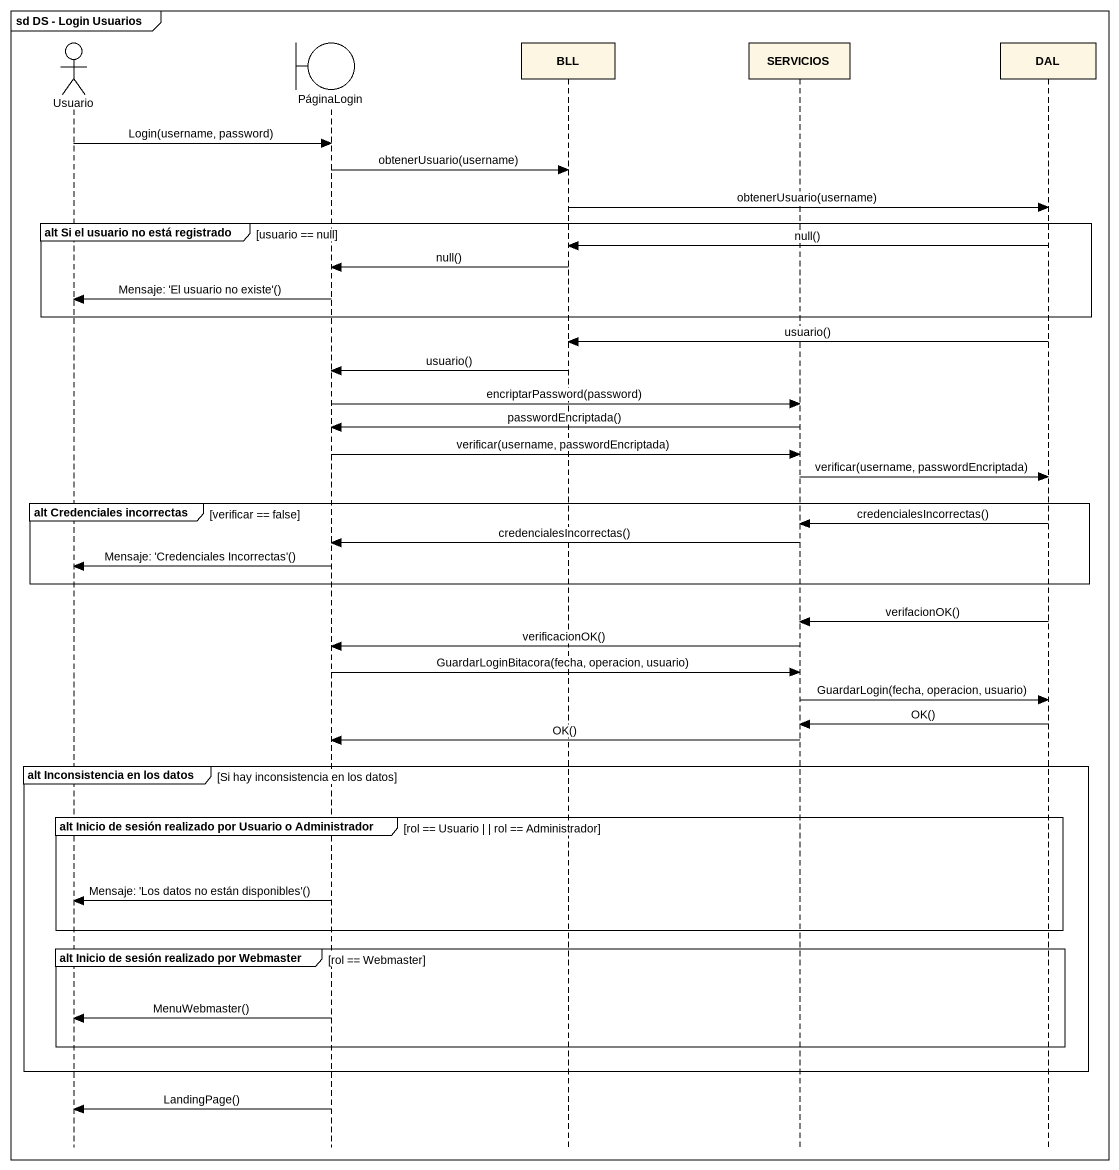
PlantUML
@startuml
mainframe sd DS - Login Usuarios
hide footbox
actor Usuario
boundary PáginaLogin
participant BLL
participant SERVICIOS
participant DAL

Usuario -> PáginaLogin : Login(username, password)
PáginaLogin -> BLL : obtenerUsuario(username)
BLL -> DAL : obtenerUsuario(username)
group alt Si el usuario no está registrado [usuario == null]
  DAL -> BLL : null()
  BLL -> PáginaLogin : null()
  PáginaLogin -> Usuario : Mensaje: 'El usuario no existe'()
end
DAL -> BLL : usuario()
BLL -> PáginaLogin : usuario()
PáginaLogin -> SERVICIOS : encriptarPassword(password)
SERVICIOS -> PáginaLogin : passwordEncriptada()
PáginaLogin -> SERVICIOS : verificar(username, passwordEncriptada)
SERVICIOS -> DAL : verificar(username, passwordEncriptada)
group alt Credenciales incorrectas [verificar == false]
  DAL -> SERVICIOS : credencialesIncorrectas()
  SERVICIOS -> PáginaLogin : credencialesIncorrectas()
  PáginaLogin -> Usuario : Mensaje: 'Credenciales Incorrectas'()
end
DAL -> SERVICIOS : verifacionOK()
SERVICIOS -> PáginaLogin : verificacionOK()
PáginaLogin -> SERVICIOS : GuardarLoginBitacora(fecha, operacion, usuario)
SERVICIOS -> DAL : GuardarLogin(fecha, operacion, usuario)
DAL -> SERVICIOS : OK()
SERVICIOS -> PáginaLogin : OK()
group alt Inconsistencia en los datos [Si hay inconsistencia en los datos]
  group alt Inicio de sesión realizado por Usuario o Administrador [rol == Usuario | | rol == Administrador]
    PáginaLogin -> Usuario : Mensaje: 'Los datos no están disponibles'()
  end
  group alt Inicio de sesión realizado por Webmaster [rol == Webmaster]
    PáginaLogin -> Usuario : MenuWebmaster()
  end
end
PáginaLogin -> Usuario : LandingPage()
@enduml
